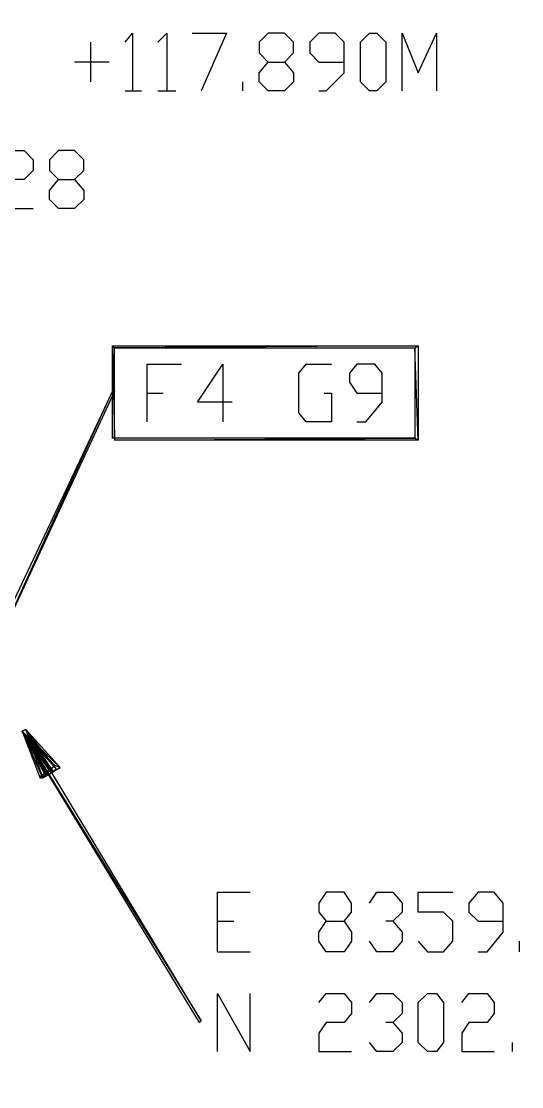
# Model space of a CAD drawing. Header units: millimetres. Extents: x 0 to 818, y 0 to 746.
# Drawn here: x 348 to 381.2, y 598.4 to 669.1 of the extents above; entities that cross this region are included whole.
import ezdxf

# ---------------------------------------------------------------- set-up
doc = ezdxf.new("R2010")
doc.units = ezdxf.units.MM
doc.layers.add('DIAGRAM_IMAGE', color=7, linetype='Continuous')
doc.layers.add('DIAGRAM_VECTOR', color=4, linetype='Continuous')
picture_1 = doc.add_image_def('image1.png', size_in_pixel=(3409, 3109))

msp = doc.modelspace()

# ---------------------------------------------------------------- linework, layer by layer
at = {"layer": 'DIAGRAM_VECTOR'}
for p, q in [((354.88, 667.72), (355.36, 668.32)), ((355.36, 668.32), (355.36, 664.48)), ((357.04, 667.72), (357.64, 668.32)), ((357.64, 668.32), (357.64, 664.48)), ((359.32, 668.32), (361.6, 668.32)), ((361.6, 668.32), (359.92, 664.48)), ((364.36, 668.32), (363.76, 667.72)), ((365.44, 668.32), (364.36, 668.32)), ((366.04, 667.72), (365.44, 668.32)), ((367.72, 668.32), (367.12, 667.72)), ((368.8, 668.32), (367.72, 668.32)), ((369.4, 667.72), (368.8, 668.32)), ((370.48, 667.72), (371.08, 668.32)), ((371.08, 668.32), (371.56, 668.32)), ((371.56, 668.32), (372.16, 667.72)), ((373.24, 664.48), (373.24, 668.32)), ((373.24, 668.32), (374.32, 665.68)), ((374.32, 665.68), (375.52, 668.32)), ((375.52, 668.32), (375.52, 664.48)), ((352.6, 665.08), (352.6, 667.72)), ((363.76, 667.72), (363.76, 667)), ((366.04, 667), (366.04, 667.72)), ((367.12, 667.72), (367.12, 667)), ((369.4, 665.68), (369.4, 667.72)), ((370.48, 665.08), (370.48, 667.72)), ((372.16, 667.72), (372.16, 665.08)), ((363.76, 667), (364.36, 666.4)), ((365.44, 666.4), (366.04, 667)), ((367.12, 667), (367.72, 666.4)), ((353.8, 666.4), (351.52, 666.4)), ((363.76, 665.68), (364.36, 666.4)), ((364.36, 666.4), (365.44, 666.4)), ((365.44, 666.4), (366.04, 665.68)), ((367.72, 666.4), (369.4, 666.4)), ((363.76, 665.08), (363.76, 665.68)), ((366.04, 665.68), (366.04, 665.08)), ((368.2, 664.48), (369.4, 665.68)), ((354.88, 664.48), (355.96, 664.48)), ((357.04, 664.48), (358.24, 664.48)), ((362.68, 664.48), (362.68, 665.08)), ((364.36, 664.48), (363.76, 665.08)), ((365.44, 664.48), (364.36, 664.48)), ((366.04, 665.08), (365.44, 664.48)), ((367.72, 664.48), (368.2, 664.48)), ((371.08, 664.48), (370.48, 665.08)), ((371.56, 664.48), (371.08, 664.48)), ((372.16, 665.08), (371.56, 664.48)), ((347.08, 660.52), (348.16, 660.52)), ((348.16, 660.52), (348.76, 659.92)), ((350.44, 660.52), (349.84, 659.92)), ((351.52, 660.52), (350.44, 660.52)), ((352.12, 659.92), (351.52, 660.52)), ((348.76, 659.92), (348.76, 659.2)), ((349.84, 659.92), (349.84, 659.2)), ((352.12, 659.2), (352.12, 659.92)), ((348.76, 659.2), (348.16, 658.6)), ((349.84, 659.2), (350.44, 658.6)), ((351.52, 658.6), (352.12, 659.2)), ((348.16, 658.6), (347.08, 658.6)), ((349.84, 657.88), (350.44, 658.6)), ((350.44, 658.6), (351.52, 658.6)), ((351.52, 658.6), (352.12, 657.88)), ((349.84, 657.28), (349.84, 657.88)), ((352.12, 657.88), (352.12, 657.28)), ((346.48, 656.68), (348.76, 656.68)), ((350.44, 656.68), (349.84, 657.28)), ((351.52, 656.68), (350.44, 656.68)), ((352.12, 657.28), (351.52, 656.68)), ((354.16, 647.44), (354.04, 647.56)), ((354.04, 647.56), (374.32, 647.56)), ((354.16, 647.44), (354.04, 647.56)), ((354.04, 647.56), (354.16, 641.44)), ((354.04, 647.56), (354.16, 641.44)), ((354.04, 641.44), (354.04, 647.56)), ((374.32, 647.56), (354.16, 647.44)), ((374.32, 647.56), (354.16, 647.44)), ((354.16, 647.44), (374.08, 647.44)), ((354.16, 641.44), (354.16, 647.44)), ((374.08, 647.44), (374.32, 647.56)), ((374.08, 647.44), (374.32, 647.56)), ((374.32, 641.32), (374.08, 647.44)), ((374.08, 647.44), (374.08, 641.44)), ((374.32, 641.32), (374.08, 647.44)), ((374.32, 647.56), (374.32, 641.32)), ((356.32, 642.52), (356.32, 646.36)), ((356.32, 646.36), (358.6, 646.36)), ((359.68, 643.84), (361.36, 646.36)), ((361.36, 646.36), (361.36, 642.52)), ((366.4, 645.76), (366.88, 646.36)), ((366.88, 646.36), (368.56, 646.36)), ((370.24, 646.36), (369.76, 645.76)), ((371.44, 646.36), (370.24, 646.36)), ((371.92, 645.76), (371.44, 646.36)), ((366.4, 643.12), (366.4, 645.76)), ((369.76, 645.76), (369.76, 645.16)), ((371.92, 643.84), (371.92, 645.76)), ((369.76, 645.16), (370.24, 644.44)), ((354.04, 644.56), (345.64, 626.8)), ((345.88, 626.68), (354.04, 644.56)), ((345.88, 626.68), (354.04, 644.56)), ((354.16, 644.56), (345.88, 626.68)), ((354.04, 644.56), (354.16, 644.56)), ((356.32, 644.44), (357.4, 644.44)), ((368.08, 644.44), (368.56, 644.44)), ((368.56, 644.44), (368.56, 642.52)), ((370.24, 644.44), (371.92, 644.44)), ((361.96, 643.84), (359.68, 643.84)), ((370.84, 642.52), (371.92, 643.84)), ((366.88, 642.52), (366.4, 643.12)), ((368.56, 642.52), (366.88, 642.52)), ((370.24, 642.52), (370.84, 642.52)), ((354.16, 641.44), (354.04, 641.44)), ((354.16, 641.44), (354.16, 641.32)), ((354.16, 641.32), (374.08, 641.44)), ((374.08, 641.44), (354.16, 641.44)), ((354.16, 641.32), (374.08, 641.44)), ((374.32, 641.32), (354.16, 641.32)), ((374.08, 641.44), (374.32, 641.32)), ((374.08, 641.44), (374.32, 641.32)), ((348.04, 622), (348.28, 622.12)), ((348.28, 622.12), (348.04, 622)), ((348.04, 622), (348.28, 622.12)), ((348.28, 622.12), (348.04, 622)), ((348.04, 622), (348.28, 622.12)), ((348.28, 622.12), (348.04, 622)), ((348.04, 622), (348.28, 622.12)), ((348.28, 622.12), (348.04, 622)), ((348.28, 622.12), (348.04, 622)), ((349.36, 619), (348.04, 622)), ((348.04, 622), (349.24, 618.88)), ((349.36, 619), (348.04, 622)), ((348.04, 622), (350.56, 619.6)), ((348.04, 622), (350.56, 619.6)), ((350.2, 619.72), (348.04, 622)), ((349.6, 619.12), (348.04, 622)), ((348.04, 622), (349.36, 619)), ((349.6, 619.12), (348.04, 622)), ((348.04, 622), (350.32, 619.48)), ((348.04, 622), (350.32, 619.48)), ((350.08, 619.36), (348.04, 622)), ((349.72, 619.12), (348.04, 622)), ((348.04, 622), (349.6, 619)), ((349.72, 619.12), (348.04, 622)), ((348.04, 622), (350.32, 619.48)), ((348.04, 622), (350.32, 619.48)), ((350.08, 619.36), (348.04, 622)), ((349.72, 619.12), (348.04, 622)), ((348.04, 622), (349.6, 619)), ((349.72, 619.12), (348.04, 622)), ((348.04, 622), (350.08, 619.36)), ((348.04, 622), (350.08, 619.36)), ((349.96, 619.24), (348.04, 622)), ((348.04, 622), (359.92, 602.8)), ((348.04, 622), (359.92, 602.8)), ((359.8, 602.68), (348.04, 622)), ((348.28, 622.12), (349.36, 619)), ((350.56, 619.6), (348.28, 622.12)), ((348.28, 622.12), (349.6, 619.12)), ((350.32, 619.48), (348.28, 622.12)), ((348.28, 622.12), (349.72, 619.12)), ((350.32, 619.48), (348.28, 622.12)), ((348.28, 622.12), (349.72, 619.12)), ((350.08, 619.36), (348.28, 622.12)), ((359.92, 602.8), (348.28, 622.12)), ((349.24, 619), (350.2, 619.72)), ((350.2, 619.72), (349.36, 618.88)), ((350.2, 619.72), (349.36, 618.88)), ((349.36, 618.88), (350.56, 619.6)), ((350.08, 619.36), (349.96, 619.24)), ((350.32, 619.48), (350.08, 619.36)), ((350.32, 619.48), (350.08, 619.36)), ((350.56, 619.6), (350.2, 619.72)), ((350.56, 619.6), (350.2, 619.72)), ((349.24, 618.88), (349.36, 619)), ((349.36, 618.88), (349.24, 619)), ((349.36, 619), (349.6, 619.12)), ((349.6, 619), (349.72, 619.12)), ((349.6, 619), (349.72, 619.12)), ((361, 607.36), (361, 611.32)), ((361, 611.32), (363.16, 611.32)), ((368.2, 611.32), (367.72, 610.6)), ((369.4, 611.32), (368.2, 611.32)), ((369.88, 610.6), (369.4, 611.32)), ((371.08, 610.6), (371.56, 611.32)), ((371.56, 611.32), (372.64, 611.32)), ((372.64, 611.32), (373.24, 610.6)), ((374.32, 610), (374.32, 611.32)), ((374.32, 611.32), (376.6, 611.32)), ((378.28, 611.32), (377.68, 610.6)), ((379.36, 611.32), (378.28, 611.32)), ((379.96, 610.6), (379.36, 611.32)), ((367.72, 610.6), (367.72, 610)), ((367.72, 610), (368.2, 609.4)), ((369.4, 609.4), (369.88, 610)), ((369.88, 610), (369.88, 610.6)), ((373.24, 610), (372.64, 609.4)), ((373.24, 610.6), (373.24, 610)), ((376, 610), (374.32, 610)), ((376.6, 609.4), (376, 610)), ((377.68, 610.6), (377.68, 610)), ((377.68, 610), (378.28, 609.4)), ((379.96, 608.68), (379.96, 610.6)), ((361, 609.4), (362.08, 609.4)), ((367.72, 608.68), (368.2, 609.4)), ((368.2, 609.4), (369.4, 609.4)), ((369.4, 609.4), (369.88, 608.68)), ((372.64, 609.4), (372.16, 609.4)), ((372.64, 609.4), (373.24, 608.68)), ((376.6, 608.08), (376.6, 609.4)), ((378.28, 609.4), (379.96, 609.4)), ((367.72, 608.08), (367.72, 608.68)), ((369.88, 608.68), (369.88, 608.08)), ((373.24, 608.68), (373.24, 608.08)), ((378.88, 607.36), (379.96, 608.68)), ((368.2, 607.36), (367.72, 608.08)), ((369.88, 608.08), (369.4, 607.36)), ((371.56, 607.36), (371.08, 608.08)), ((373.24, 608.08), (372.64, 607.36)), ((374.32, 608.08), (374.92, 607.36)), ((376, 607.36), (376.6, 608.08)), ((381.04, 607.36), (381.04, 608.08)), ((361, 607.36), (363.16, 607.36)), ((369.4, 607.36), (368.2, 607.36)), ((372.64, 607.36), (371.56, 607.36)), ((374.92, 607.36), (376, 607.36)), ((378.28, 607.36), (378.88, 607.36)), ((361, 600.76), (361, 604.6)), ((361, 604.6), (363.16, 600.76)), ((363.16, 600.76), (363.16, 604.6)), ((367.72, 604), (368.2, 604.6)), ((368.2, 604.6), (369.4, 604.6)), ((369.4, 604.6), (369.88, 604)), ((371.08, 604), (371.56, 604.6)), ((371.56, 604.6), (372.64, 604.6)), ((372.64, 604.6), (373.24, 604)), ((374.32, 604), (374.92, 604.6)), ((374.92, 604.6), (375.52, 604.6)), ((375.52, 604.6), (376, 604)), ((377.2, 604), (377.68, 604.6)), ((377.68, 604.6), (378.88, 604.6)), ((378.88, 604.6), (379.36, 604)), ((369.88, 604), (369.88, 603.28)), ((373.24, 604), (373.24, 603.28)), ((374.32, 601.36), (374.32, 604)), ((376, 604), (376, 601.36)), ((379.36, 604), (379.36, 603.28)), ((369.88, 603.28), (369.4, 602.68)), ((373.24, 603.28), (372.64, 602.68)), ((379.36, 603.28), (378.88, 602.68)), ((359.92, 602.8), (359.8, 602.68)), ((368.2, 602.68), (367.72, 601.96)), ((369.4, 602.68), (368.2, 602.68)), ((372.64, 602.68), (372.16, 602.68)), ((372.64, 602.68), (373.24, 601.96)), ((377.68, 602.68), (377.2, 601.96)), ((378.88, 602.68), (377.68, 602.68)), ((367.72, 601.96), (367.72, 600.76)), ((373.24, 601.96), (373.24, 601.36)), ((377.2, 601.96), (377.2, 600.76)), ((371.56, 600.76), (371.08, 601.36)), ((373.24, 601.36), (372.64, 600.76)), ((374.92, 600.76), (374.32, 601.36)), ((376, 601.36), (375.52, 600.76)), ((380.56, 600.76), (380.56, 601.36)), ((367.72, 600.76), (369.88, 600.76)), ((372.64, 600.76), (371.56, 600.76)), ((375.52, 600.76), (374.92, 600.76)), ((377.2, 600.76), (379.36, 600.76))]:
    msp.add_line(p, q, dxfattribs=at)

# ---------------------------------------------------------------- pictures from other files: only their frames are drawn
at = {"layer": 'DIAGRAM_IMAGE'}
image = msp.add_image(picture_1, insert=(0, 0), size_in_units=(818, 746), dxfattribs=at)

doc.saveas('drawing.dxf')
